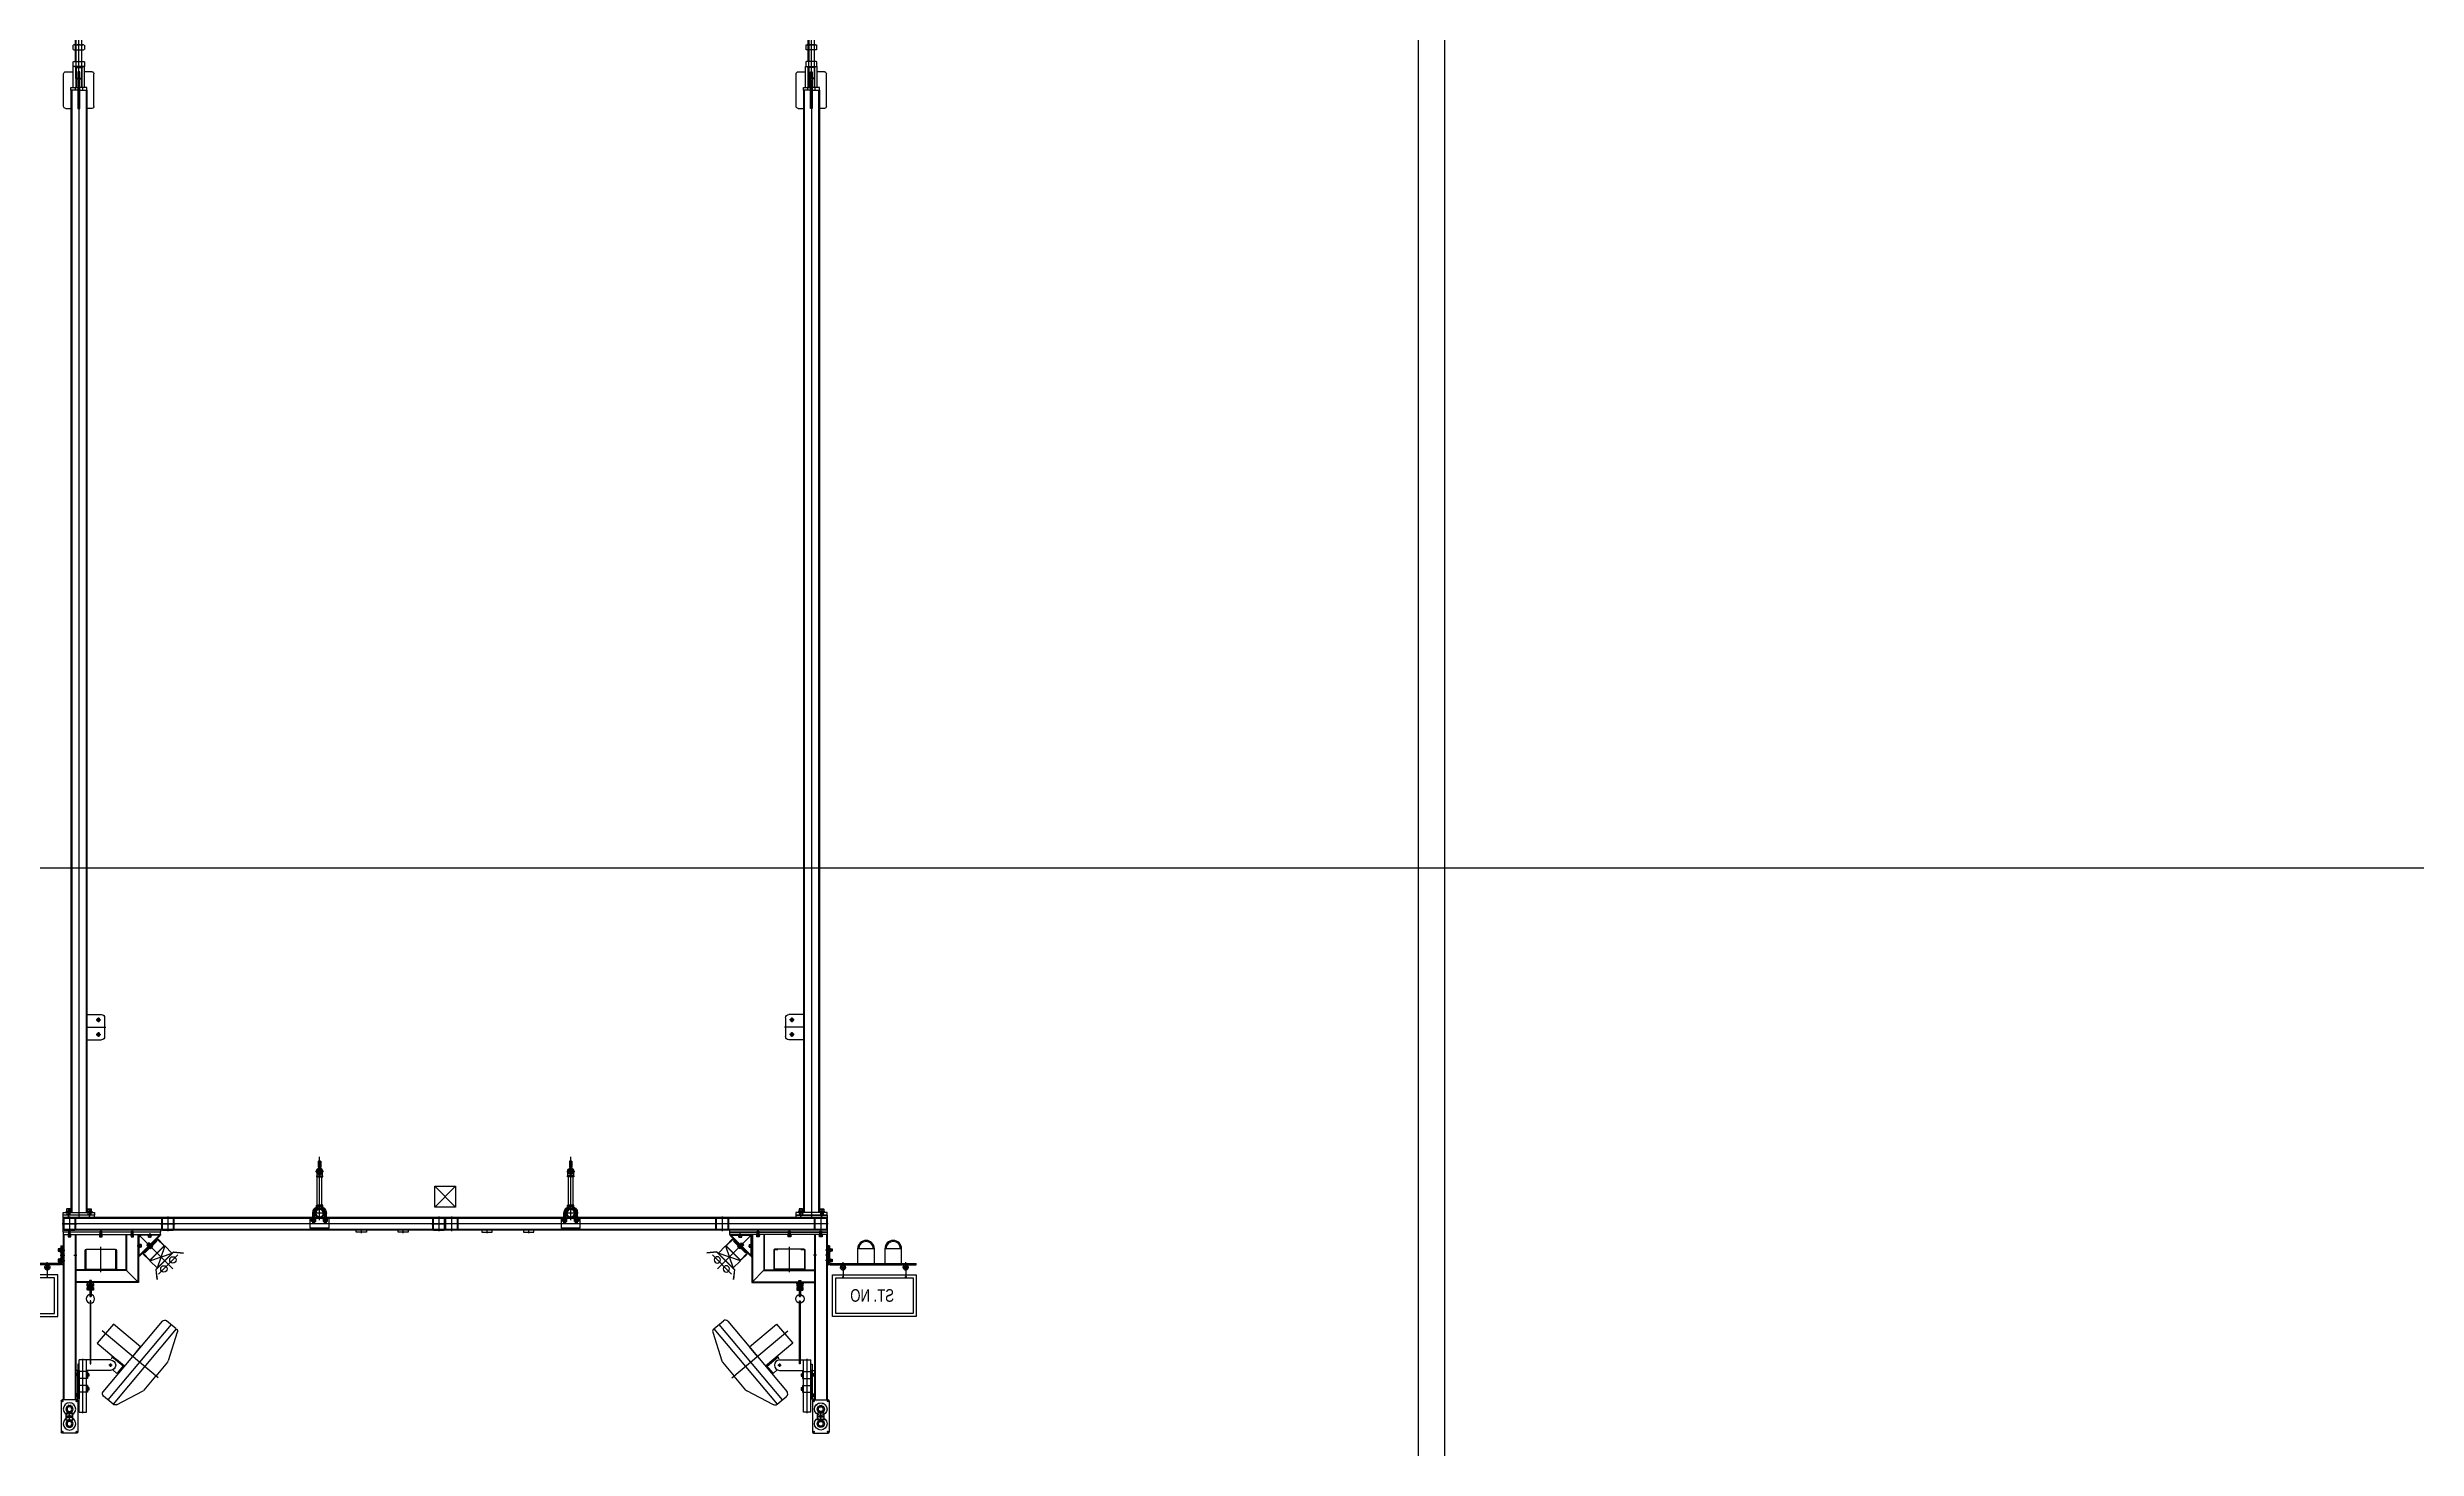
# Model space of a CAD drawing. Header units: millimetres. Extents: x 5349504 to 6791112, y -2212455 to -2153443.
# Drawn here: x 6301893 to 6313214, y -2195997 to -2189302 of the extents above; entities that cross this region are included whole.
import ezdxf
from ezdxf.enums import TextEntityAlignment as Align
from ezdxf.xclip import XClip

# ---------------------------------------------------------------- set-up
doc = ezdxf.new("R2010")
doc.units = ezdxf.units.MM
doc.header["$LTSCALE"] = 400
doc.header["$XCLIPFRAME"] = 2
for name, pattern in [('CEN', [62, 60, -1, 0, -1]), ('CENTER', [50.8, 31.75, -6.35, 6.35, -6.35]), ('HIDDEN', [0.375, 0.25, -0.125])]:
    doc.linetypes.add(name, pattern=pattern)
doc.layers.get('0').update_dxf_attribs({"lineweight": 9})
doc.layers.get('DEFPOINTS').update_dxf_attribs({"color": 140})
for name, color, linetype in [('5ELEV', 5, 'Continuous'), ('CEN', 1, 'CEN'), ('EQUIP', 8, 'Continuous'), ('GRND', 8, 'Continuous'), ('WAL', 3, 'Continuous')]:
    doc.layers.add(name, color=color, linetype=linetype)
doc.styles.add('ROTEM_PEMS', font='', dxfattribs={"width": 0.8})
doc.styles.add('STYLE1', font='', dxfattribs={"width": 0.8, "height": 3})
doc.styles.get('ROTEM_PEMS').set_extended_font_data('Gulim')
doc.styles.get('STYLE1').set_extended_font_data('Gulim')

# ---------------------------------------------------------------- blocks, each defined once
blk = doc.blocks.new('A$C4F3C10AB')
for p, q in [((-6, 48), (-6, 47)), ((-6, 47), (-6, 20)), ((-6, 21), (6, 21)), ((-6, 20), (6, 20)), ((-5, 49), (5, 49)), ((-4, 20), (-4, 17)), ((-4, 19), (4, 19)), ((-3, 26), (3, 26)), ((-3, 26), (-3, 21)), ((-3, 21), (3, 21)), ((-2, 26), (-2, 21)), ((2, 26), (2, 21)), ((3, 26), (3, 21)), ((4, 20), (4, 17)), ((6, 48), (6, 47)), ((6, 47), (6, 20)), ((6, 21), (6, 20))]:
    blk.add_line(p, q)
blk.add_lwpolyline([(15, 0), (11, 11), (0, 15), (-11, 11), (-15, 0), (-11, -11), (0, -15), (11, -11)], close=True)
for radius in [13.6, 6]:
    blk.add_circle((0, 0), radius)
for centre, radius, start, end in [((-5, 48), 1, 90, 180), ((-10, 17), 6, 314.3639, 0), ((-3, 26), 0.3, 90, 180), ((3, 26), 0.3, 0, 90), ((10, 17), 6, 180, 225.6361), ((5, 48), 1, 0, 90)]:
    blk.add_arc(centre, radius, start, end)
at = {"layer": 'EQUIP'}
for p, q in [((-19, 0), (19, 0)), ((-6, 47), (-5, 47)), ((-2, 47), (1, 47)), ((0, 52), (0, -19)), ((5, 47), (6, 47))]:
    blk.add_line(p, q, dxfattribs=at)
blk = doc.blocks.new('A$C648E51F8')
for p, q in [((-15, -27), (-15, -21.5)), ((15, -21.5), (-15, -21.5)), ((15, -27), (-15, -27)), ((-13.5, -20), (-13.5, -6.5384)), ((13.5, -6.5384), (13.5, -20)), ((15, -21.5), (15, -27))]:
    blk.add_line(p, q)
for radius in [15, 9.3155]:
    blk.add_circle((0, 0), radius)
for centre, start, end in [((-15, -20), 270, 0), ((15.0001, -20), 180, 269.99618028)]:
    blk.add_arc(centre, 1.5001, start, end)
at = {"layer": 'EQUIP'}
for p, q in [((17.5, 0), (-17.5, 0)), ((0, 17.5), (0, -30))]:
    blk.add_line(p, q, dxfattribs=at)
blk.add_circle((0, 0), 10.4775, dxfattribs=at)
blk = doc.blocks.new('A$C08A177C3')
for p, q in [((-53, 52), (-48, 52)), ((-53, 52), (-53, 40)), ((-53, 49), (-46, 49)), ((-53, 43), (-46, 43)), ((-53, 40), (-48, 40)), ((-48, 52), (-48, 40)), ((-46, 62), (-6, 62)), ((-46, 62), (-46, 30)), ((-46, 30), (-6, 30)), ((-6, 68), (0, 68)), ((-6, 68), (-6, -68)), ((0, 68), (0, -68)), ((-53, -14), (-48, -14)), ((-53, -14), (-53, -26)), ((-53, -17), (-46, -17)), ((-53, -23), (-46, -23)), ((-53, -26), (-48, -26)), ((-48, -14), (-48, -26)), ((-46, -4), (-6, -4)), ((-46, -4), (-46, -36)), ((-46, -36), (-6, -36)), ((-6, -68), (0, -68))]:
    blk.add_line(p, q)
at = {"layer": 'EQUIP'}
for p, q in [((-54, 46), (-45, 46)), ((-45, 62), (-45, 30)), ((-9, 48), (3, 48)), ((-6, 55), (0, 55)), ((-6, 41), (0, 41)), ((-54, -20), (-45, -20)), ((-45, -4), (-45, -36)), ((-9, -50), (3, -50)), ((-6, -43), (0, -43)), ((-6, -57), (0, -57))]:
    blk.add_line(p, q, dxfattribs=at)
blk = doc.blocks.new('A$C5AF6429B')
for p, q in [((-451, 257), (-408, 120)), ((-446, 273), (-400, 312)), ((-446, 273), (-144, -87)), ((-422, 294), (-119, -66)), ((-379, 310), (-96, -27)), ((-276, 187), (-146, 296)), ((-146, 296), (-69, 205)), ((-405, 115), (-349, 48)), ((-69, 205), (-199, 95)), ((-199, 95), (-161, 127)), ((-192, 95), (-139, 140)), ((-192, 95), (-139, 140)), ((-139, 140), (-137, 130)), ((-132, 125), (18, 125)), ((-18, -125), (-18, 125)), ((18, -125), (18, 125)), ((-293, -19), (-349, 48)), ((-196, 99), (-192, 95)), ((-196, 99), (-163, 60)), ((-170, 68), (-196, 99)), ((-163, 60), (-143, 78)), ((-132, 75), (-18, 75)), ((18, 105), (24, 105)), ((24, 75), (18, 75)), ((24, 105), (24, 75)), ((-161, -89), (-288, -22)), ((-144, -87), (-98, -48)), ((18, -125), (-18, -125))]:
    blk.add_line(p, q)
at = {"ltscale": 30}
for p, q in [((-238, 141), (-276, 187)), ((18, 75), (24, 75))]:
    blk.add_line(p, q, dxfattribs=at)
blk.add_circle((-132, 100), 5)
for centre, radius, start, end in [((-437, 262), 15, 130, 197.5206), ((-391, 300), 15, 40, 130), ((-393, 124), 15, 197.5206, 220), ((-132, 100), 25, 90, 270), ((-282, -9), 15, 220, 242.4794), ((-154, -75), 15, 242.4794, 310), ((-108, -37), 15, 310, 40)]:
    blk.add_arc(centre, radius, start, end)
at = {"layer": 'EQUIP'}
for p, q in [((-360, 39), (-92, 264)), ((0, -130), (0, 130)), ((-140, 100), (-124, 100)), ((-132, 108), (-132, 92))]:
    blk.add_line(p, q, dxfattribs=at)
blk = doc.blocks.new('A$C0B9D6287')
blk.add_blockref('A$C5AF6429B', (0, -25))
at = {"layer": 'EQUIP'}
blk.add_blockref('A$C08A177C3', (24, -18), dxfattribs=at)
blk = doc.blocks.new('88')
for p, q in [((-385197, -164363), (-385254, -164420)), ((-385251, -164423), (-385194, -164367)), ((-385195, -164358), (-385206, -164369)), ((-385206, -164369), (-385204, -164370)), ((-385193, -164360), (-385204, -164370)), ((-385197, -164363), (-385194, -164367)), ((-385161, -164388), (-385190, -164360)), ((-385160, -164387), (-385188, -164358)), ((-385259, -164422), (-385248, -164411)), ((-385230, -164457), (-385259, -164429)), ((-385258, -164424), (-385247, -164413)), ((-385229, -164456), (-385258, -164427)), ((-385254, -164420), (-385251, -164423)), ((-385248, -164411), (-385247, -164413)), ((-385241, -164387), (-385238, -164390)), ((-385241, -164387), (-385238, -164390)), ((-385232, -164377), (-385240, -164385)), ((-385235, -164377), (-385240, -164382)), ((-385234, -164377), (-385240, -164383)), ((-385232, -164377), (-385240, -164385)), ((-385235, -164377), (-385240, -164382)), ((-385234, -164377), (-385240, -164383)), ((-385239, -164384), (-385240, -164383)), ((-385239, -164384), (-385240, -164383)), ((-385238, -164384), (-385235, -164387)), ((-385238, -164384), (-385235, -164387)), ((-385226, -164380), (-385237, -164391)), ((-385226, -164380), (-385237, -164391)), ((-385237, -164391), (-385236, -164392)), ((-385237, -164391), (-385236, -164392)), ((-385224, -164381), (-385236, -164393)), ((-385224, -164381), (-385236, -164393)), ((-385228, -164382), (-385236, -164390)), ((-385228, -164382), (-385236, -164390)), ((-385235, -164394), (-385236, -164393)), ((-385235, -164394), (-385236, -164393)), ((-385234, -164377), (-385235, -164377)), ((-385234, -164377), (-385235, -164377)), ((-385223, -164382), (-385235, -164394)), ((-385223, -164382), (-385235, -164394)), ((-385233, -164378), (-385234, -164377)), ((-385233, -164378), (-385234, -164377)), ((-385233, -164379), (-385230, -164382)), ((-385233, -164379), (-385230, -164382)), ((-385231, -164385), (-385231, -164388)), ((-385231, -164385), (-385231, -164388)), ((-385230, -164376), (-385227, -164380)), ((-385230, -164376), (-385227, -164380)), ((-385230, -164385), (-385230, -164387)), ((-385230, -164385), (-385230, -164387)), ((-385228, -164400), (-385217, -164390)), ((-385228, -164400), (-385217, -164390)), ((-385228, -164400), (-385217, -164390)), ((-385224, -164404), (-385228, -164400)), ((-385227, -164461), (-385191, -164497)), ((-385226, -164380), (-385225, -164382)), ((-385226, -164380), (-385225, -164382)), ((-385161, -164392), (-385225, -164456)), ((-385221, -164401), (-385225, -164398)), ((-385223, -164382), (-385224, -164381)), ((-385223, -164382), (-385224, -164381)), ((-385160, -164393), (-385224, -164457)), ((-385222, -164403), (-385214, -164395)), ((-385216, -164396), (-385219, -164392)), ((-385213, -164393), (-385217, -164390)), ((-385199, -164503), (-385114, -164418)), ((-385114, -164418), (-385199, -164503)), ((-385114, -164420), (-385198, -164504)), ((-385198, -164504), (-385114, -164420)), ((-385156, -164390), (-385120, -164426)), ((-385114, -164418), (-385066, -164424)), ((-385114, -164420), (-385067, -164425)), ((-385199, -164503), (-385193, -164551)), ((-385198, -164504), (-385192, -164550))]:
    blk.add_line(p, q)
at = {"color": 0}
blk.add_line((-385240, -164382), (-385240, -164383), dxfattribs=at)
for centre in [(-385160, -164500), (-385117, -164457)]:
    blk.add_circle(centre, 15)
for centre, radius, start, end in [((-385192, -164361), 4.6, 45, 135), ((-385192, -164361), 2.3, 45, 135), ((-385256, -164425), 4.6, 135, 225), ((-385256, -164425), 2.3, 135, 225), ((-385239, -164386), 2.17, 75.1528, 194.8472), ((-385239, -164386), 2.17, 75.1528, 194.8472), ((-385231, -164386), 7.06, 102.8897, 167.1103), ((-385231, -164386), 7.06, 102.8897, 167.1103), ((-385237, -164388), 2.17, 255.1528, 14.8472), ((-385237, -164388), 2.17, 255.1528, 14.8472), ((-385237, -164381), 7.06, 282.8897, 347.1103), ((-385237, -164381), 7.06, 282.8897, 347.1103), ((-385231, -164379), 2.17, 75.1528, 194.8472), ((-385231, -164379), 2.17, 75.1528, 194.8472), ((-385229, -164380), 2.17, 255.1528, 14.8472), ((-385229, -164380), 2.17, 255.1528, 14.8472), ((-385227, -164454), 4.6, 225, 315), ((-385227, -164454), 2.3, 225, 315), ((-385225, -164400), 3.74, 287.1051, 342.8949), ((-385231, -164386), 18.6, 302.5977, 327.4023), ((-385217, -164392), 3.74, 287.1051, 342.8949), ((-385163, -164390), 2.3, 315, 45), ((-385163, -164390), 4.6, 315, 45)]:
    blk.add_arc(centre, radius, start, end)
at = {"layer": 'EQUIP'}
for p, q in [((-385281, -164336), (-385118, -164499)), ((-385262, -164355), (-385118, -164499)), ((-385245, -164372), (-385118, -164499)), ((-385239, -164383), (-385240, -164382)), ((-385239, -164383), (-385240, -164382)), ((-385234, -164379), (-385235, -164377)), ((-385234, -164379), (-385235, -164377)), ((-385229, -164395), (-385233, -164391)), ((-385228, -164394), (-385225, -164397)), ((-385228, -164394), (-385225, -164398)), ((-385227, -164461), (-385121, -164425)), ((-385222, -164388), (-385226, -164384)), ((-385223, -164389), (-385219, -164392)), ((-385223, -164389), (-385220, -164392)), ((-385156, -164390), (-385192, -164496)), ((-385185, -164525), (-385093, -164433))]:
    blk.add_line(p, q, dxfattribs=at)
blk = doc.blocks.new('A$C01C32EDD')
for p, q in [((-97, 8), (-97, 5)), ((2, 8), (-97, 8)), ((-97, 5), (2, 5)), ((5, -5), (-5, 5)), ((5, -97), (5, 2)), ((8, 2), (8, -97)), ((5, -97), (8, -97)), ((8, -97), (5, -97))]:
    blk.add_line(p, q)
at = {"color": 0}
for p, q in [((-92, 5), (-95, 3)), ((-95, 3), (3, -95)), ((5, -92), (-92, 5)), ((5, -92), (3, -95))]:
    blk.add_line(p, q, dxfattribs=at)
for radius in [6.4, 3.2]:
    blk.add_arc((2, 2), radius, 0, 90)
at = {"layer": 'EQUIP'}
for p, q in [((-55, 3), (-55, 5)), ((-55, 3), (-39, 3)), ((-53, -4), (-53, 3)), ((-48, 3), (-46, 5)), ((-47, -7), (-47, 15)), ((-47, 3), (-45, 5)), ((-40, -4), (-40, 3)), ((-39, 3), (-39, 5)), ((-53, -4), (-53, -5)), ((-53, -4), (-40, -4)), ((-53, -5), (-41, -5)), ((-40, -4), (-41, -5)), ((-7, -47), (15, -47)), ((-4, -40), (-5, -41)), ((-5, -41), (-5, -53)), ((-4, -53), (-5, -53)), ((-4, -40), (-4, -53)), ((-4, -40), (3, -40)), ((-4, -53), (3, -53)), ((3, -39), (5, -39)), ((3, -39), (3, -55)), ((3, -45), (5, -47)), ((3, -46), (5, -48)), ((3, -55), (5, -55))]:
    blk.add_line(p, q, dxfattribs=at)
blk = doc.blocks.new('A$C4E924FA5')
at = {"color": 0, "xscale": -1}
blk.add_blockref('88', (-385273, 164344), dxfattribs=at)
blk.add_blockref('A$C01C32EDD', (0, 0))
blk = doc.blocks.new('A$C74090335')
for p, q in [((2, 2), (4, 0)), ((2, 0), (4, -2)), ((11, 6), (11, -6))]:
    blk.add_line(p, q)
for points in [[(2, -8), (0, -8), (0, 8), (2, 8)], [(4, -8), (2, -8), (2, 8), (4, 8)], [(4, 6), (11, 6), (12, 6), (12, -6), (11, -6), (4, -6)]]:
    blk.add_lwpolyline(points, close=True)
at = {"layer": 'EQUIP'}
blk.add_line((14, 0), (0, 0), dxfattribs=at)
blk = doc.blocks.new('F5')
at = {"color": 1}
for p, q in [((-90, 70), (-90, 0)), ((-90, 0), (-10, 0)), ((-15, 70), (-85, 70)), ((-10, 0), (-10, 70))]:
    blk.add_line(p, q, dxfattribs=at)
for radius in [40, 35]:
    blk.add_arc((-50, 70), radius, 0, 180, dxfattribs=at)
blk = doc.blocks.new('A$C1E2F09FA')
for p, q in [((0, 45), (0, -36)), ((6, 45), (0, 45)), ((6, 45), (6, -36)), ((9, -39), (420, -39)), ((9, -45), (420, -45)), ((20, -93), (420, -93)), ((20, -293), (20, -93)), ((35, -108), (405, -108)), ((35, -278), (35, -108)), ((64, -45), (64, -48)), ((64, -46), (64, -45)), ((64, -45), (76, -45)), ((65, -50), (75, -50)), ((70, -50), (66, -50)), ((70, -50), (74, -50)), ((76, -45), (76, -48)), ((76, -46), (76, -45)), ((376, -45), (364, -45)), ((364, -46), (364, -45)), ((364, -45), (364, -48)), ((375, -50), (365, -50)), ((370, -50), (366, -50)), ((370, -50), (374, -50)), ((376, -46), (376, -45)), ((376, -45), (376, -48)), ((405, -108), (405, -278)), ((420, -45), (420, -39)), ((420, -93), (420, -293)), ((420, -293), (20, -293)), ((405, -278), (35, -278))]:
    blk.add_line(p, q)
at = {"color": 5}
for p, q in [((140, 31), (140, -39)), ((215, 31), (145, 31)), ((220, -39), (220, 31))]:
    blk.add_line(p, q, dxfattribs=at)
for centre, radius in [((70, -58), 7.5), ((70, -103), 1.5), ((370, -58), 7.5), ((370, -103), 1.5)]:
    blk.add_circle(centre, radius)
for radius in [40, 35]:
    blk.add_arc((180, 31), radius, 0, 180, dxfattribs=at)
for centre, radius, start, end in [((9, -36), 9, 180, 270), ((9, -36), 3, 180, 270), ((70, -58), 12.5, 125.6853, 54.3147), ((61, -46), 2.5, 305.6853, 0), ((66, -48), 1.5, 190, 259.6148), ((74, -48), 1.5, 280.3852, 350), ((79, -46), 2.5, 180, 234.3147), ((370, -58), 12.5, 125.6853, 54.3147), ((361, -46), 2.5, 305.6853, 0), ((366, -48), 1.5, 190, 259.6148), ((374, -48), 1.5, 280.3852, 350), ((379, -46), 2.5, 180, 234.3147)]:
    blk.add_arc(centre, radius, start, end)
at = {"layer": 'EQUIP'}
for p, q in [((9, 25), (-3, 25)), ((9, 0), (-3, 0)), ((6, 10), (0, 10)), ((9, -25), (-3, -25)), ((6, -10), (0, -10)), ((55, -58), (85, -58)), ((67, -45), (67, -40)), ((67, -42), (73, -42)), ((68, -42), (67, -44)), ((68, -42), (68, -40)), ((70, -72), (70, -33)), ((70, -66), (70, -103)), ((72, -42), (72, -40)), ((72, -42), (73, -44)), ((73, -45), (73, -40)), ((385, -58), (355, -58)), ((367, -45), (367, -40)), ((368, -42), (367, -44)), ((373, -42), (367, -42)), ((368, -42), (368, -40)), ((370, -72), (370, -33)), ((370, -66), (370, -103)), ((372, -42), (372, -40)), ((372, -42), (373, -44)), ((373, -45), (373, -40))]:
    blk.add_line(p, q, dxfattribs=at)
at = {"extrusion": (0, 0, -1), "xscale": -1, "zscale": -1}
blk.add_blockref('F5', (-360, -39), dxfattribs=at)
at = {"layer": 'EQUIP', "extrusion": (0, 0, -1), "xscale": -1, "zscale": -1}
for p in [(-6, 25), (-6, -25)]:
    blk.add_blockref('A$C74090335', p, dxfattribs=at)
blk = doc.blocks.new('A$C4C5409A0')
at = {"ltscale": 3}
for p, q in [((-75, 94), (-75, 6)), ((-72, 6), (-72, 94)), ((69, 100), (-69, 100)), ((69, 100), (-69, 100)), ((-69, 97), (-55, 97)), ((69, 3), (-69, 3)), ((-69, 0), (69, 0)), ((-55, 97), (-55, 100)), ((55, 100), (55, 97)), ((55, 97), (69, 97)), ((72, 94), (72, 6)), ((75, 6), (75, 94))]:
    blk.add_line(p, q, dxfattribs=at)
blk.add_line((69, 100), (-69, 100))
for centre, radius, start, end in [((-69, 94), 5.6, 90, 180), ((-69, 94), 5.6, 90, 180), ((-69, 6), 5.6, 180, 270), ((-69, 94), 2.8, 90, 180), ((-69, 94), 2.8, 90, 180), ((-69, 6), 2.8, 180, 270), ((69, 94), 5.6, 0, 90), ((69, 94), 2.8, 0, 90), ((69, 6), 5.6, 270, 360), ((69, 6), 5.6, 270, 360), ((69, 6), 2.8, 270, 360)]:
    blk.add_arc(centre, radius, start, end, dxfattribs=at)
at = {"layer": 'EQUIP', "ltscale": 3}
blk.add_line((0, -10), (0, 110), dxfattribs=at)
blk = doc.blocks.new('A$C6BFC61AA')
at = {"layer": 'EQUIP', "ltscale": 4}
for p, q in [((0, 155), (0, 5)), ((5, 160), (75, 160)), ((5, 154), (8, 151)), ((6, 155), (9, 152)), ((71, 154), (74, 151)), ((72, 155), (75, 152)), ((80, 155), (80, 5)), ((5, 8), (8, 5)), ((6, 9), (9, 6)), ((24, 64), (24, 96)), ((56, 96), (24, 96)), ((56, 64), (24, 64)), ((56, 64), (56, 96)), ((71, 8), (74, 5)), ((72, 9), (75, 6)), ((5, 0), (75, 0))]:
    blk.add_line(p, q, dxfattribs=at)
at = {"layer": 'EQUIP'}
for p, q in [((26, 123), (28, 123)), ((28, 123), (29, 121)), ((53, 121), (51, 121)), ((54, 123), (53, 121)), ((56, 80), (24, 80)), ((26, 107), (27, 109)), ((26, 53), (28, 53)), ((26, 37), (27, 39)), ((27, 109), (29, 109)), ((27, 39), (29, 39)), ((28, 53), (29, 51)), ((40, 64), (40, 96)), ((52, 107), (51, 109)), ((53, 51), (51, 51)), ((52, 37), (51, 39)), ((54, 107), (52, 107)), ((54, 37), (52, 37)), ((54, 53), (53, 51))]:
    blk.add_line(p, q, dxfattribs=at)
at = {"layer": 'EQUIP', "ltscale": 4}
for centre in [(7, 153), (73, 153), (7, 7), (73, 7)]:
    blk.add_circle(centre, 2.47, dxfattribs=at)
at = {"layer": 'EQUIP'}
for centre, radius in [((40, 115), 30.2), ((40, 115), 17.3), ((40, 45), 30.2), ((40, 45), 17.3)]:
    blk.add_circle(centre, radius, dxfattribs=at)
at = {"layer": 'EQUIP', "ltscale": 0.05}
for centre in [(40, 115), (40, 45)]:
    blk.add_circle(centre, 11.2, dxfattribs=at)
at = {"layer": 'EQUIP', "ltscale": 4}
for centre, start, end in [((5, 155), 90, 180), ((75, 155), 0, 90), ((5, 5), 180, 270), ((75, 5), 270, 0)]:
    blk.add_arc(centre, 5, start, end, dxfattribs=at)
at = {"layer": 'EQUIP'}
for centre, radius, start, end in [((40, 115), 15.7, 30, 150), ((40, 115), 12.8, 30, 150), ((40, 115), 15.7, 210, 330), ((40, 45), 15.7, 30, 150), ((40, 45), 15.7, 210, 330), ((40, 115), 12.8, 210, 330), ((40, 45), 12.8, 30, 150), ((40, 45), 12.8, 210, 330)]:
    blk.add_arc(centre, radius, start, end, dxfattribs=at)
at = {"layer": 'EQUIP', "style": 'STYLE1', "width": 0.8}
for s, p in [('-S_01', (17, 154)), ('3', (40, 115)), ('4', (40, 45))]:
    blk.add_text(s, height=3, dxfattribs=at).set_placement(p, align=Align.MIDDLE_CENTER)
at = {"layer": 'EQUIP', "style": 'STYLE1', "width": 0.7}
for s, rotation, p in [('보', 44.7127, (23, 132)), ('전', 14.7127, (34, 138)), ('호', 344.7127, (46, 138)), ('출', 314.7127, (57, 132)), ('비', 50.7881, (22, 60)), ('상', 16.7881, (33, 68)), ('정', 342.7881, (47, 68)), ('지', 308.7881, (58, 60))]:
    blk.add_text(s, height=6, rotation=rotation, dxfattribs=at).set_placement(p, align=Align.MIDDLE_CENTER)
blk = doc.blocks.new('A$C46CE1730')
for p, q in [((-4, 16), (4, 16)), ((6, -11), (-6, -11)), ((0, -2), (-2, -4)), ((2, -2), (0, -4))]:
    blk.add_line(p, q)
for points in [[(-8, -2), (-8, 0), (8, 0), (8, -2)], [(-8, -4), (-8, -2), (8, -2), (8, -4)], [(6, -4), (6, -11), (6, -12), (-6, -12), (-6, -11), (-6, -4)]]:
    blk.add_lwpolyline(points, close=True)
blk.add_lwpolyline([(-4, 0), (-4, 16), (-3, 16), (3, 16), (4, 16), (4, 0)])
at = {"layer": 'EQUIP'}
for p, q in [((-3, 0), (-3, 16)), ((0, -14), (0, 18)), ((3, 0), (3, 16))]:
    blk.add_line(p, q, dxfattribs=at)
blk = doc.blocks.new('A$C624B68E8')
at = {"lineweight": -3}
blk.add_line((-9, -10), (-6, -10), dxfattribs=at)
for points in [[(15, -3), (13, -3, 0.414214), (12, -3), (12, -5, -0.414214), (12, -5), (7, -5, -0.210977), (6, -5, -0.178142), (5, 0), (4, 0), (5, 0, -0.178142), (6, 5, -0.210977), (7, 5), (12, 5, -0.414214), (12, 5), (12, 3, 0.414214), (13, 3), (15, 3, 0.414214), (15, 3), (15, 14, 0.414214), (14, 15), (3, 15, 0.414214), (3, 15), (3, 13, 0.414214), (3, 12), (5, 12, -0.414214), (5, 12), (5, 7, -0.210977), (5, 6, -0.178142), (0, 5), (0, 4), (0, 5, -0.178142), (-5, 6, -0.210977), (-5, 7), (-5, 12, -0.414214), (-5, 12), (-3, 12, 0.414214), (-3, 13), (-3, 15, 0.414214), (-3, 15), (-14, 15, 0.414214), (-15, 14), (-15, 3, 0.414214), (-15, 3), (-13, 3, 0.414214), (-12, 3), (-12, 5, -0.414214), (-12, 5), (-7, 5, -0.210977), (-6, 5, -0.178142), (-5, 0), (-4, 0), (-5, 0, -0.178142), (-6, -5, -0.210977), (-7, -5), (-12, -5, -0.414214), (-12, -5), (-12, -3, 0.414214), (-13, -3), (-15, -3, 0.414214), (-15, -3), (-15, -14, 0.414214), (-14, -15), (-3, -15, 0.414214), (-3, -15), (-3, -13, 0.414214), (-3, -12), (-5, -12, -0.414214), (-5, -12), (-5, -7, -0.210977), (-5, -6, -0.178142), (0, -5), (0, -4), (0, -5, -0.178142), (5, -6, -0.210977), (5, -7), (5, -12, -0.414214), (5, -12), (3, -12, 0.414214), (3, -13), (3, -15, 0.414214), (3, -15), (14, -15, 0.414214), (15, -14), (15, -3, 0.414214)], [(-1, -2, 0.253025), (1, -2, -0.331679), (2, -2), (2, -3, 0.414214), (2, -3), (3, -2, 0.414214), (3, -2), (2, -2, -0.331679), (2, -1, 0.253025), (2, 1, -0.331679), (2, 2), (3, 2, 0.414214), (3, 2), (2, 3, 0.414214), (2, 3), (2, 2, -0.331679), (1, 2, 0.253025), (-1, 2, -0.331679), (-2, 2), (-2, 3, 0.414214), (-2, 3), (-3, 2, 0.414214), (-3, 2), (-2, 2, -0.331679), (-2, 1, 0.253025), (-2, -1, -0.331679), (-2, -2), (-3, -2, 0.414214), (-3, -2), (-2, -3, 0.414214), (-2, -3), (-2, -2, -0.331679)]]:
    blk.add_lwpolyline(points, format="xyb", close=True)
for centre in [(-10, 10), (10, 10), (-10, -10), (10, -10)]:
    blk.add_circle(centre, 3)
at = {"layer": 'EQUIP', "lineweight": -3}
for p, q in [((15, 0), (-15, 0)), ((3, -3), (-3, 3)), ((-3, -3), (3, 3)), ((0, -15), (0, 15))]:
    blk.add_line(p, q, dxfattribs=at)
at = {"layer": 'EQUIP'}
for p, q in [((-14, 10), (-6, 10)), ((-10, 6), (-10, 14)), ((14, 10), (6, 10)), ((10, 6), (10, 14)), ((-14, -10), (-6, -10)), ((-10, -6), (-10, -14)), ((14, -10), (6, -10)), ((10, -6), (10, -14))]:
    blk.add_line(p, q, dxfattribs=at)
blk = doc.blocks.new('A$C08EB427E')
for p, q in [((-4.75, 0), (4.75, 0)), ((-4.75, 0), (-4.75, -2.5)), ((4.75, 0), (4.75, -2.5)), ((-4.75, -2.5), (-3, -2.5)), ((-3, -2.5), (-3, -36.5)), ((3, -36.5), (-3, -36.5)), ((3, -2.5), (3, -36.5)), ((3, -2.5), (4.75, -2.5))]:
    blk.add_line(p, q)
at = {"layer": 'EQUIP'}
for p, q in [((0, 2), (0, -38.5)), ((-4.75, -27), (4.75, -27)), ((-3, -22.75), (3, -22.75)), ((-3, -31.25), (3, -31.25))]:
    blk.add_line(p, q, dxfattribs=at)
blk = doc.blocks.new('A$C081439E3')
for p, q in [((-5, 9), (5, 9)), ((-3, 0), (-3, -8)), ((-1, 2), (0, 3)), ((0, 2), (1, 3)), ((3, 0), (3, -8)), ((3, -3), (-3, -3)), ((3, -14), (-3, -14)), ((0, -8), (0, -13))]:
    blk.add_line(p, q)
for points in [[(6, 3), (6, 2), (-6, 2), (-6, 3)], [(6, 2), (6, 0), (-6, 0), (-6, 2)], [(-5, 3), (-5, 9), (-5, 9), (5, 9), (5, 9), (5, 3)], [(-5, -8), (-5, -14), (5, -14), (5, -8)]]:
    blk.add_lwpolyline(points, close=True)
blk.add_lwpolyline([(-5, -13, 0.178633), (0, -13, 0.178633), (5, -13)], format="xyb")
blk.add_lwpolyline([(3, -14), (3, -14), (2, -15), (-2, -15), (-3, -14), (-3, -14)])
at = {"layer": 'EQUIP'}
for p, q in [((0, 11), (0, -17)), ((-2, -14), (-2, -15)), ((2, -14), (2, -15))]:
    blk.add_line(p, q, dxfattribs=at)
for points in [[(-3, -2), (-2, -3), (-2, -8)], [(3, -2), (2, -3), (2, -8)]]:
    blk.add_lwpolyline(points, dxfattribs=at)
blk = doc.blocks.new('A$C74A64798')
at = {"layer": 'EQUIP'}
for p, q in [((-330, 5), (-330, -15)), ((-180, 5), (-180, -15)), ((-30, 5), (-30, -15)), ((-360, -10), (-360, -240)), ((-357, -10), (-357, -237)), ((-303, -10), (-303, -183)), ((-300, -10), (-300, -180)), ((-51, -110), (-65, -110)), ((-60, -10), (-60, -800)), ((-57, -100), (-60, -100)), ((-57, -10), (-57, -800)), ((11, -85), (-8, -85)), ((11, -110), (-8, -110)), ((-3, -10), (-3, -800)), ((6, -100), (-3, -100)), ((0, -10), (0, -800)), ((-300, -180), (-360, -240)), ((-303, -183), (-60, -183)), ((-300, -180), (-60, -180)), ((-57, -120), (-60, -120)), ((11, -135), (-8, -135)), ((6, -120), (-3, -120)), ((-360, -240), (-60, -240)), ((-357, -237), (-60, -237)), ((-133, -246), (-133, -240)), ((-130, -248), (-130, -237)), ((-126, -246), (-126, -240)), ((-70, -674), (-60, -674)), ((-70, -675), (-60, -675)), ((-75, -680), (-55, -680)), ((-75, -778), (-55, -778)), ((-70, -685), (-60, -685)), ((-70, -686), (-60, -686)), ((-70, -772), (-60, -772)), ((-70, -773), (-60, -773)), ((-70, -783), (-60, -783)), ((-70, -784), (-60, -784))]:
    blk.add_line(p, q, dxfattribs=at)
for points in [[(-465, 0), (0, 0), (0, -10), (-465, -10)], [(0, -155), (6, -155), (6, -65), (0, -65)], [(-145, -240), (-115, -240), (-115, -246), (-145, -246)], [(-132, -328), (-128, -328), (-128, -628), (-132, -628)], [(-60, -797), (-70, -797), (-70, -660), (-60, -660)]]:
    blk.add_lwpolyline(points, close=True, dxfattribs=at)
blk.add_circle((-130, -318), 20, dxfattribs=at)
for name, p in [('A$C46CE1730', (-330, -10)), ('A$C46CE1730', (-180, -10)), ('A$C46CE1730', (-30, -10)), ('A$C624B68E8', (-130, -261)), ('A$C081439E3', (-130, -240)), ('A$C08EB427E', (-130, -271))]:
    blk.add_blockref(name, p, dxfattribs=at)
at = {"layer": 'EQUIP', "extrusion": (0, 0, -1), "xscale": -1, "zscale": -1}
blk.add_blockref('A$C6BFC61AA', (70, -960), dxfattribs=at)
blk = doc.blocks.new('A$C0C9A4EAE')
for points in [[(-30, 23.6, -0.4142136), (-23.6, 30), (23.6, 30, -0.4142136), (30, 23.6), (30, -23.6, -0.4142136), (23.6, -30), (-23.6, -30, -0.4142136), (-30, -23.6)], [(-26.8, 23.6, -0.4142136), (-23.6, 26.8), (23.6, 26.8, -0.4142136), (26.8, 23.6), (26.8, -23.6, -0.4142136), (23.6, -26.8), (-23.6, -26.8, -0.4142136), (-26.8, -23.6)]]:
    blk.add_lwpolyline(points, format="xyb", close=True)
at = {"layer": 'EQUIP'}
for p, q in [((35, 0), (-35, 0)), ((0, 35), (0, -35))]:
    blk.add_line(p, q, dxfattribs=at)
blk = doc.blocks.new('A$C65083724')
for p, q in [((-9, 17), (9, 17)), ((-2, 2), (1, 6)), ((-1, 2), (2, 6))]:
    blk.add_line(p, q)
for points in [[(12, 2), (12, 0), (-12, 0), (-12, 2)], [(11, 6), (11, 2), (-11, 2), (-11, 6)], [(-9, 6), (-9, 17), (-8, 18), (8, 18), (9, 17), (9, 6)]]:
    blk.add_lwpolyline(points, close=True)
at = {"layer": 'EQUIP'}
blk.add_line((0, 20), (0, 0), dxfattribs=at)
blk = doc.blocks.new('A$C45230962')
at = {"color": 2, "linetype": 'HIDDEN'}
for p, q in [((-129, 148), (-127, 150)), ((-129, 92), (-129, 148)), ((-129, 148), (-99, 148)), ((-127, 150), (-101, 150)), ((-101, 150), (-99, 148)), ((-99, 148), (-99, 92)), ((-129, -92), (-129, -148)), ((-99, -148), (-99, -92)), ((-129, -148), (-99, -148)), ((-129, -148), (-127, -150)), ((-127, -150), (-101, -150)), ((-101, -150), (-99, -148))]:
    blk.add_line(p, q, dxfattribs=at)
at = {"color": 1, "linetype": 'CENTER'}
blk.add_line((-114, -153), (-114, 152), dxfattribs=at)
for p, q in [((-140, -10), (-140, 10)), ((-134, 68), (-94, 68)), ((-134, 12), (-94, 12)), ((-129, -68), (-129, 68)), ((-127, 70), (-127, 92)), ((-127, 10), (-127, -12)), ((-100, 70), (-100, 92)), ((-100, 10), (-100, -12)), ((-99, -68), (-99, 68)), ((-87, 10), (-87, -10)), ((-134, -12), (-94, -12)), ((-134, -68), (-94, -68)), ((-127, -70), (-127, -92)), ((-100, -70), (-100, -92))]:
    blk.add_line(p, q)
for points in [[(-140, 92), (-140, 70, 0.309401), (-127, 70, 0.154701), (-100, 70, 0.309401), (-87, 70), (-87, 92), (-140, 92)], [(-140, -92), (-140, -70, -0.309401), (-127, -70, -0.154701), (-100, -70, -0.309401), (-87, -70), (-87, -92), (-140, -92)]]:
    blk.add_lwpolyline(points, format="xyb")
for centre, radius, start, end in [((-134, 0), 11.8, 55.6158, 124.3842), ((-114, -32), 43.9, 72.412, 107.588), ((-94, 0), 11.8, 55.6158, 124.3842), ((-134, 0), 11.8, 235.6158, 304.3842), ((-114, 32), 43.9, 252.412, 287.588), ((-94, 0), 11.8, 235.6158, 304.3842)]:
    blk.add_arc(centre, radius, start, end)
at = {"layer": 'EQUIP', "color": 2, "linetype": 'HIDDEN'}
for p, q in [((-127, 92), (-127, 150)), ((-101, 92), (-101, 150)), ((-127, -92), (-127, -150)), ((-101, -92), (-101, -150))]:
    blk.add_line(p, q, dxfattribs=at)
at = {"layer": 'EQUIP'}
for p, q in [((-88, 92), (-140, 92)), ((-127, 68), (-127, -68)), ((-101, 68), (-101, -68)), ((-88, -92), (-140, -92))]:
    blk.add_line(p, q, dxfattribs=at)
blk = doc.blocks.new('BL-EQ-SECT_1_20230313')
at = {"layer": 'EQUIP'}
for points in [[(64314, 7258), (64319, 7253), (64314, 7253)], [(67738, 7258), (67733, 7253), (67738, 7253)], [(64314, 7128), (64319, 7133), (64314, 7133)], [(67738, 7128), (67733, 7133), (67738, 7133)]]:
    blk.add_hatch(color=256, dxfattribs=at).paths.add_polyline_path(points)
for p, q in [((64249, 11682, -13027), (64249, 11782, -13027)), ((64304, 11782, -13027), (64249, 11782, -13027)), ((64259, 11782, -13027), (64259, 11777, -13027)), ((64259, 11777, -13027), (64294, 11777, -13027)), ((64261, 11777, -13027), (64261, 11682, -13027)), ((64263, 11777, -13027), (64263, 11682, -13027)), ((64289, 11777, -13027), (64289, 11682, -13027)), ((64291, 11682, -13027), (64291, 11777, -13027)), ((64294, 11782, -13027), (64294, 11777, -13027)), ((64304, 11682, -13027), (64304, 11782, -13027)), ((67749, 11682, -13027), (67749, 11782, -13027)), ((67749, 11782, -13027), (67804, 11782, -13027)), ((67759, 11782, -13027), (67759, 11777, -13027)), ((67794, 11777, -13027), (67759, 11777, -13027)), ((67761, 11682, -13027), (67761, 11777, -13027)), ((67763, 11777, -13027), (67763, 11682, -13027)), ((67789, 11777, -13027), (67789, 11682, -13027)), ((67791, 11777, -13027), (67791, 11682, -13027)), ((67794, 11782, -13027), (67794, 11777, -13027)), ((67804, 11682, -13027), (67804, 11782, -13027)), ((64204, 11592, -13027), (64204, 11747, -13027)), ((64214, 11757, -13027), (64249, 11757, -13027)), ((64238, 11670, -13027), (64238, 6307)), ((64242, 11670, -13027), (64242, 6307)), ((64259, 11682, -13027), (64259, 11670, -13027)), ((64276, 11717, -13027), (64276, 6285)), ((64294, 11682, -13027), (64294, 11670, -13027)), ((64339, 11757, -13027), (64304, 11757, -13027)), ((64310, 11670, -13027), (64310, 6307)), ((64314, 11670, -13027), (64314, 6307)), ((64349, 11592, -13027), (64349, 11747, -13027)), ((67704, 11592, -13027), (67704, 11747, -13027)), ((67714, 11757, -13027), (67749, 11757, -13027)), ((67738, 11670, -13027), (67738, 6307)), ((67742, 11670, -13027), (67742, 6307)), ((67759, 11682, -13027), (67759, 11670, -13027)), ((67776, 11717, -13027), (67776, 6285)), ((67794, 11682, -13027), (67794, 11670, -13027)), ((67839, 11757, -13027), (67804, 11757, -13027)), ((67810, 11670, -13027), (67810, 6307)), ((67814, 11670, -13027), (67814, 6307)), ((67849, 11592, -13027), (67849, 11747, -13027)), ((64214, 11582, -13027), (64238, 11582, -13027)), ((64339, 11582, -13027), (64314, 11582, -13027)), ((67714, 11582, -13027), (67738, 11582, -13027)), ((67839, 11582, -13027), (67814, 11582, -13027)), ((64314, 7253), (64384, 7253)), ((67738, 7253), (67668, 7253)), ((64314, 7133), (64384, 7133)), ((64358, 7228), (64380, 7228)), ((64358, 7158), (64380, 7158)), ((64369, 7239), (64369, 7217)), ((64369, 7169), (64369, 7147)), ((64399, 7238), (64399, 7148)), ((67653, 7238), (67653, 7148)), ((67738, 7133), (67668, 7133)), ((67694, 7228), (67672, 7228)), ((67694, 7158), (67672, 7158)), ((67683, 7239), (67683, 7217)), ((67683, 7169), (67683, 7147)), ((65426, 6342), (65426, 6573)), ((66626, 6342), (66626, 6573)), ((65415, 6342), (65415, 6477)), ((65437, 6342), (65437, 6477)), ((66615, 6342), (66615, 6477)), ((66637, 6342), (66637, 6477)), ((65411, 6336), (65411, 6342)), ((65411, 6342), (65441, 6342)), ((65426, 6270), (65426, 6340)), ((65441, 6336), (65441, 6342)), ((66076, 6433), (65976, 6333)), ((65976, 6433), (66076, 6333)), ((66611, 6342), (66641, 6342)), ((66611, 6336), (66611, 6342)), ((66626, 6270), (66626, 6340)), ((66641, 6336), (66641, 6342)), ((64196, 6253), (67856, 6253)), ((64201, 6279), (67851, 6279)), ((64219, 6307), (64219, 6295)), ((64226, 6312), (64226, 6290)), ((64226, 6278), (64226, 6300)), ((64231, 6208), (64231, 6227)), ((64233, 6307), (64233, 6295)), ((64319, 6307), (64319, 6295)), ((64326, 6312), (64326, 6290)), ((64326, 6278), (64326, 6300)), ((64333, 6307), (64333, 6295)), ((64381, 6208), (64381, 6227)), ((64531, 6208), (64531, 6227)), ((65381, 6233), (65381, 6283)), ((65381, 6278), (65471, 6278)), ((65381, 6233), (65471, 6233)), ((65388, 6276), (65388, 6278)), ((65388, 6273), (65388, 6276)), ((65388, 6276), (65409, 6276)), ((65388, 6273), (65408, 6273)), ((65388, 6266), (65388, 6272)), ((65391, 6304), (65461, 6304)), ((65391, 6265), (65406, 6265)), ((65393, 6278), (65393, 6304)), ((65393, 6287), (65403, 6287)), ((65393, 6266), (65393, 6272)), ((65393, 6258), (65393, 6265)), ((65394, 6258), (65393, 6258)), ((65393, 6258), (65403, 6258)), ((65394, 6258), (65403, 6258)), ((65396, 6276), (65398, 6273)), ((65398, 6256), (65398, 6304)), ((65398, 6276), (65401, 6273)), ((65403, 6278), (65403, 6304)), ((65403, 6266), (65403, 6272)), ((65403, 6258), (65403, 6265)), ((65403, 6258), (65403, 6258)), ((65408, 6273), (65408, 6276)), ((65408, 6266), (65408, 6272)), ((65409, 6276), (65409, 6278)), ((65411, 6336), (65441, 6336)), ((65413, 6332), (65413, 6335)), ((65440, 6332), (65440, 6335)), ((65444, 6276), (65444, 6278)), ((65444, 6276), (65465, 6276)), ((65444, 6273), (65444, 6276)), ((65444, 6273), (65464, 6273)), ((65444, 6266), (65444, 6272)), ((65447, 6265), (65462, 6265)), ((65449, 6278), (65449, 6304)), ((65449, 6287), (65459, 6287)), ((65449, 6266), (65449, 6272)), ((65449, 6258), (65449, 6265)), ((65449, 6258), (65450, 6258)), ((65449, 6258), (65459, 6258)), ((65450, 6258), (65459, 6258)), ((65452, 6276), (65454, 6273)), ((65454, 6256), (65454, 6304)), ((65454, 6276), (65457, 6273)), ((65459, 6278), (65459, 6304)), ((65459, 6266), (65459, 6272)), ((65459, 6258), (65459, 6265)), ((65459, 6258), (65459, 6258)), ((65464, 6273), (65464, 6276)), ((65464, 6266), (65464, 6272)), ((65465, 6276), (65465, 6278)), ((65471, 6283), (65471, 6233)), ((65626, 6209), (65626, 6227)), ((65826, 6209), (65826, 6227)), ((66026, 6223), (66026, 6283)), ((66226, 6209), (66226, 6227)), ((66426, 6209), (66426, 6227)), ((66581, 6233), (66581, 6283)), ((66581, 6278), (66671, 6278)), ((66581, 6233), (66671, 6233)), ((66588, 6276), (66588, 6278)), ((66588, 6276), (66609, 6276)), ((66588, 6273), (66588, 6276)), ((66588, 6273), (66608, 6273)), ((66588, 6266), (66588, 6272)), ((66591, 6304), (66662, 6304)), ((66591, 6265), (66606, 6265)), ((66593, 6278), (66593, 6304)), ((66593, 6287), (66603, 6287)), ((66593, 6266), (66593, 6272)), ((66593, 6258), (66593, 6265)), ((66594, 6258), (66593, 6258)), ((66593, 6258), (66603, 6258)), ((66594, 6258), (66603, 6258)), ((66598, 6276), (66596, 6273)), ((66598, 6256), (66598, 6304)), ((66601, 6276), (66598, 6273)), ((66603, 6304), (66603, 6278)), ((66603, 6266), (66603, 6272)), ((66603, 6258), (66603, 6265)), ((66603, 6258), (66603, 6258)), ((66608, 6273), (66608, 6276)), ((66608, 6266), (66608, 6272)), ((66609, 6276), (66609, 6278)), ((66611, 6336), (66641, 6336)), ((66613, 6332), (66613, 6335)), ((66640, 6332), (66640, 6335)), ((66644, 6276), (66644, 6278)), ((66644, 6273), (66644, 6276)), ((66644, 6276), (66665, 6276)), ((66644, 6273), (66664, 6273)), ((66644, 6266), (66644, 6272)), ((66647, 6265), (66662, 6265)), ((66649, 6278), (66649, 6304)), ((66649, 6287), (66659, 6287)), ((66649, 6266), (66649, 6272)), ((66649, 6258), (66649, 6265)), ((66649, 6258), (66650, 6258)), ((66649, 6258), (66659, 6258)), ((66650, 6258), (66659, 6258)), ((66654, 6276), (66652, 6273)), ((66654, 6256), (66654, 6304)), ((66657, 6276), (66654, 6273)), ((66659, 6278), (66659, 6304)), ((66659, 6266), (66659, 6272)), ((66659, 6258), (66659, 6265)), ((66659, 6258), (66659, 6258)), ((66664, 6273), (66664, 6276)), ((66664, 6266), (66664, 6272)), ((66665, 6276), (66665, 6278)), ((66671, 6233), (66671, 6283)), ((67521, 6208), (67521, 6227)), ((67671, 6208), (67671, 6227)), ((67719, 6307), (67719, 6295)), ((67726, 6312), (67726, 6290)), ((67726, 6278), (67726, 6300)), ((67733, 6307), (67733, 6295)), ((67819, 6307), (67819, 6295)), ((67821, 6208), (67821, 6227)), ((67826, 6312), (67826, 6290)), ((67826, 6278), (67826, 6300)), ((67833, 6307), (67833, 6295)), ((64201, 6226), (67851, 6226))]:
    blk.add_line(p, q, dxfattribs=at)
at = {"layer": 'EQUIP', "ltscale": 0.5}
for p, q in [((64309, 7193), (64404, 7193)), ((67743, 7193), (67648, 7193))]:
    blk.add_line(p, q, dxfattribs=at)
at = {"layer": 'EQUIP', "elevation": -13027}
for points in [[(64276, 11670), (64238, 11670), (64238, 11682), (64276, 11682)], [(64276, 11670), (64314, 11670), (64314, 11682), (64276, 11682)], [(67776, 11670), (67738, 11670), (67738, 11682), (67776, 11682)], [(67776, 11670), (67814, 11670), (67814, 11682), (67776, 11682)]]:
    blk.add_lwpolyline(points, dxfattribs=at)
for points in [[(64281, 11757), (64272, 11757), (64272, 11582), (64281, 11582)], [(67772, 11757), (67781, 11757), (67781, 11582), (67772, 11582)]]:
    blk.add_lwpolyline(points, close=True, dxfattribs=at)
at = {"layer": 'EQUIP'}
for points in [[(65976, 6333), (66076, 6333), (66076, 6433), (65976, 6433)], [(64351, 6295), (64201, 6295), (64201, 6307), (64351, 6307)], [(67701, 6295), (67851, 6295), (67851, 6307), (67701, 6307)]]:
    blk.add_lwpolyline(points, close=True, dxfattribs=at)
for points in [[(64201, 6295), (64351, 6295), (64351, 6283)], [(64201, 6295), (64201, 6213), (64666, 6213), (64666, 6223)], [(64201, 6283), (67851, 6283)], [(65393, 6288), (65394, 6287), (65394, 6278)], [(65394, 6258), (65394, 6265)], [(65403, 6288), (65403, 6287), (65403, 6278)], [(65403, 6258), (65403, 6265)], [(65449, 6288), (65450, 6287), (65450, 6278)], [(65450, 6258), (65450, 6265)], [(65459, 6288), (65459, 6287), (65459, 6278)], [(65459, 6258), (65459, 6265)], [(66593, 6288), (66594, 6287), (66594, 6278)], [(66594, 6258), (66594, 6265)], [(66603, 6288), (66603, 6287), (66603, 6278)], [(66603, 6258), (66603, 6265)], [(66649, 6288), (66650, 6287), (66650, 6278)], [(66650, 6258), (66650, 6265)], [(66659, 6288), (66659, 6287), (66659, 6278)], [(66659, 6258), (66659, 6265)], [(67386, 6223), (67386, 6213), (67851, 6213), (67851, 6295)], [(67701, 6283), (67701, 6295), (67851, 6295)], [(64201, 6223), (67851, 6223)], [(65651, 6223), (65651, 6213), (65602, 6213), (65602, 6223)], [(65851, 6223), (65851, 6213), (65802, 6213), (65802, 6223)], [(66202, 6223), (66202, 6213), (66251, 6213), (66251, 6223)], [(66402, 6223), (66402, 6213), (66451, 6213), (66451, 6223)]]:
    blk.add_lwpolyline(points, dxfattribs=at)
for centre, radius in [((64369, 7228), 7.5), ((64369, 7158), 7.5), ((67683, 7228), 7.5), ((67683, 7158), 7.5), ((65426, 6304), 21.4), ((65426, 6304), 17.9), ((66626, 6304), 21.4), ((66626, 6304), 17.9)]:
    blk.add_circle(centre, radius, dxfattribs=at)
for centre, radius, start, end in [((64214, 11747, -13027), 10, 90, 180), ((64339, 11747, -13027), 10, 0, 90), ((67714, 11747, -13027), 10, 90, 180), ((67839, 11747, -13027), 10, 0, 90), ((64214, 11592, -13027), 10, 180, 270), ((64339, 11592, -13027), 10, 270, 0), ((67714, 11592, -13027), 10, 180, 270), ((67839, 11592, -13027), 10, 270, 0), ((64384, 7238), 15, 0, 90), ((67668, 7238), 15, 90, 180), ((64384, 7148), 15, 270, 0), ((67668, 7148), 15, 180, 270), ((65391, 6270), 3.28, 41.6418, 138.3582), ((65391, 6268), 3.28, 221.6418, 318.3582), ((65426, 6304), 33, 0, 180), ((65398, 6262), 11.5, 64.6949, 115.3051), ((65398, 6277), 11.5, 244.6949, 295.3051), ((65426, 6304), 28, 0, 180), ((65426, 6304), 23, 0, 180), ((65406, 6270), 3.28, 41.6418, 138.3582), ((65406, 6268), 3.28, 221.6418, 318.3582), ((65409, 6332), 3.5, 270, 0), ((65411, 6335), 1.5, 0, 90), ((65441, 6335), 1.5, 90, 180), ((65443, 6332), 3.5, 180, 270), ((65447, 6270), 3.28, 41.6418, 138.3582), ((65447, 6268), 3.28, 221.6418, 318.3582), ((65454, 6262), 11.5, 64.6949, 115.3051), ((65454, 6277), 11.5, 244.6949, 295.3051), ((65462, 6270), 3.28, 41.6418, 138.3582), ((65462, 6268), 3.28, 221.6418, 318.3582), ((66591, 6270), 3.28, 41.6418, 138.3582), ((66591, 6268), 3.28, 221.6418, 318.3582), ((66626, 6304), 33, 0, 180), ((66598, 6262), 11.5, 64.6949, 115.3051), ((66598, 6277), 11.5, 244.6949, 295.3051), ((66626, 6304), 28, 0, 180), ((66626, 6304), 23, 0, 180), ((66606, 6270), 3.28, 41.6418, 138.3582), ((66606, 6268), 3.28, 221.6418, 318.3582), ((66609, 6332), 3.5, 270, 0), ((66611, 6335), 1.5, 0, 90), ((66641, 6335), 1.5, 90, 180), ((66643, 6332), 3.5, 180, 270), ((66647, 6270), 3.28, 41.6418, 138.3582), ((66647, 6268), 3.28, 221.6418, 318.3582), ((66654, 6262), 11.5, 64.6949, 115.3051), ((66654, 6277), 11.5, 244.6949, 295.3051), ((66662, 6270), 3.28, 41.6418, 138.3582), ((66662, 6268), 3.28, 221.6418, 318.3582)]:
    blk.add_arc(centre, radius, start, end, dxfattribs=at)
for name, p in [('A$C45230962', (64390, 11874, -13027)), ('A$C4F3C10AB', (66626, 6504)), ('A$C648E51F8', (66626, 6504)), ('A$C65083724', (64326, 6307)), ('A$C4E924FA5', (67483, 6194)), ('A$C74A64798', (67851, 6213)), ('A$C4C5409A0', (67671, 6033)), ('A$C1E2F09FA', (67857, 6103)), ('A$C0B9D6287', (67757, 5503))]:
    blk.add_blockref(name, p, dxfattribs=at)
at = {"layer": 'EQUIP', "xscale": -1}
for name, p in [('A$C45230962', (67663, 11874, -13027)), ('A$C4F3C10AB', (65426, 6504)), ('A$C648E51F8', (65426, 6504)), ('A$C65083724', (67726, 6307)), ('A$C1E2F09FA', (64195, 6103)), ('A$C74A64798', (64201, 6213)), ('A$C4C5409A0', (64381, 6033)), ('A$C4E924FA5', (64569, 6194)), ('A$C0B9D6287', (64296, 5503))]:
    blk.add_blockref(name, p, dxfattribs=at)
at = {"layer": 'EQUIP', "extrusion": (0, 0, -1), "zscale": -1}
for name, p in [('A$C0C9A4EAE', (-64231, 6253)), ('A$C65083724', (-64226, 6307)), ('A$C0C9A4EAE', (-64702, 6253)), ('A$C0C9A4EAE', (-65996, 6253))]:
    blk.add_blockref(name, p, dxfattribs=at)
at = {"layer": 'EQUIP', "extrusion": (0, 0, -1), "xscale": -1, "zscale": -1}
for name, p in [('A$C0C9A4EAE', (-66056, 6253)), ('A$C0C9A4EAE', (-67351, 6253)), ('A$C0C9A4EAE', (-67821, 6253)), ('A$C65083724', (-67826, 6307))]:
    blk.add_blockref(name, p, dxfattribs=at)
at = {"layer": 'EQUIP', "style": 'ROTEM_PEMS', "width": 0.8}
blk.add_text('ST. NO', height=60, dxfattribs=at).set_placement((63881, 5881))
blk = doc.blocks.new('BL-ROOF_SECT_1')
at = {"layer": 'CEN'}
for p, q in [((43975, 5518), (43975, -1487)), ((48750, 5518), (48750, -1487))]:
    blk.add_line(p, q, dxfattribs=at)
at = {"layer": 'DEFPOINTS'}
for p, q in [((41588, 5518), (41588, -1487)), ((46362, 5518), (46362, -1487)), ((51138, 5518), (51138, -1487))]:
    blk.add_line(p, q, dxfattribs=at)

msp = doc.modelspace()

# ---------------------------------------------------------------- linework, layer by layer
at = {"layer": 'CEN'}
msp.add_line((6396932, -2193224), (6234215, -2193224), dxfattribs=at)

# ---------------------------------------------------------------- next in the draw order: block references
at = {"layer": 'GRND', "xscale": -1}
msp.add_blockref('BL-EQ-SECT_1_20230313', (6369820, -2201176), dxfattribs=at)

# ---------------------------------------------------------------- next in the draw order: linework, layer by layer
at = {"layer": 'WAL', "ltscale": 1000}
for p, q in [((6308444, -2184723), (6308444, -2197924)), ((6308569, -2184717), (6308569, -2197924))]:
    msp.add_line(p, q, dxfattribs=at)

# ---------------------------------------------------------------- next in the draw order: block references
at = {"layer": '5ELEV'}
ref = msp.add_blockref('BL-ROOF_SECT_1', (6262044, -2188924), dxfattribs=at)
XClip(ref).set_block_clipping_path([(0, -100), (97500, 4500)])

doc.saveas('drawing.dxf')
